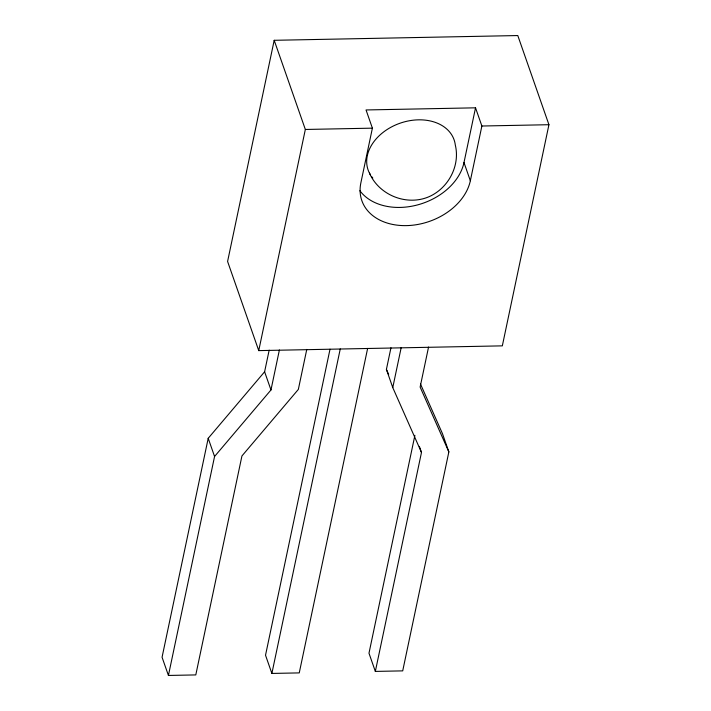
<?xml version="1.0" encoding="UTF-8"?>
<svg xmlns="http://www.w3.org/2000/svg" width="711" height="711" viewBox="0 0 711 711"><rect width="100%" height="100%" fill="white"/><g stroke="black" fill="none" stroke-linecap="round" stroke-linejoin="round"><path stroke-width="1.07" d="M274.197 40.305L227.591 261.461L258.742 350.612L502.33 345.857L548.936 124.709L517.786 35.55L274.197 40.305L305.339 129.464L258.742 350.612M269.167 350.15L264.608 371.773L208.207 438.296L162.064 657.257L168.427 675.45L195.792 674.917L241.936 455.955L298.336 389.432L306.77 349.43M168.427 675.45L214.562 456.489L270.971 389.966L279.396 349.963M372.395 128.158L360.859 182.896A56.951 41.922 -19.3 0 0 406.372 225.618A56.951 41.922 -19.3 0 0 470.344 180.754L481.88 126.016L475.526 107.823L366.041 109.956L372.395 128.158L305.339 129.464M330.02 349.199L265.523 655.231L271.878 673.433L299.251 672.899L367.631 348.408M271.878 673.433L340.258 348.95M420.503 384.064L442.491 433.719L448.854 451.912L402.71 670.873L375.337 671.406L421.481 452.445L392.765 387.593L386.411 369.4L390.961 347.768M392.765 387.593L401.191 347.581M470.344 180.754L463.99 162.561L475.526 107.823M428.564 347.048L420.13 387.06L448.854 451.912M414.895 435.336L368.982 653.213L375.337 671.406M481.88 126.016L548.936 124.709M369.48 173.129C379.123 195.338 407.056 206.386 429.248 196.609C448.472 187.997 460.319 165.681 455.298 144.982A45.557 33.533 -19.3 0 0 399.902 123.261A45.557 33.533 -19.3 0 0 370.44 174.835M386.411 369.4L388.65 374.466M419.366 446.384L421.481 452.445M264.608 371.773L270.971 389.966M208.207 438.296L214.562 456.489M463.99 162.561A56.951 41.922 -19.3 0 1 417.775 204.848A56.951 41.922 -19.3 0 1 359.89 190.726M372.804 178.052A45.557 33.533 -19.3 0 1 371.551 176.479"/></g></svg>
